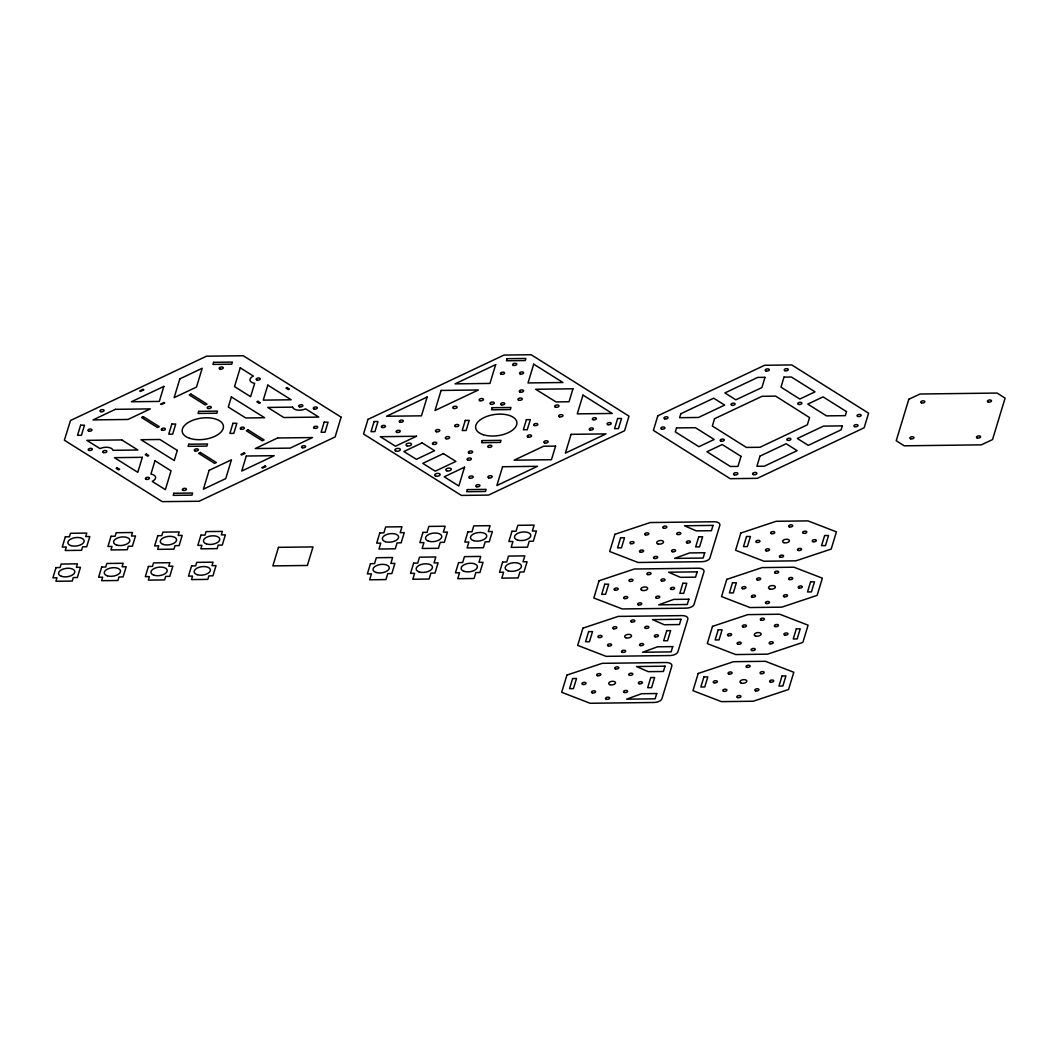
<?xml version="1.0" encoding="UTF-8"?>
<svg xmlns="http://www.w3.org/2000/svg" width="1058" height="1058" viewBox="0 0 1058 1058"><rect width="100%" height="100%" fill="white"/><g stroke="black" fill="none" stroke-linecap="round" stroke-linejoin="round"><path stroke-width="1.5" d="M842.287 425.871L841.11 429.839L808.299 445.365L797.335 438.475L823.521 426.109L842.287 425.871M846.506 411.615L845.316 415.649L826.496 415.873L807.783 404.103L823.058 396.882L846.506 411.615M714.534 418.73L712.338 426.017L746.419 447.441L760.014 447.269L807.36 424.8L809.542 417.593L775.607 396.102L761.972 396.314L714.534 418.73M80.62 425.21L77.538 435.314L81.44 435.261L84.508 425.157L80.62 425.21M56.008 567.604L52.9 577.827L56.973 577.774L55.915 581.265L72.222 581.067L73.28 577.575L77.353 577.523L80.461 567.3L76.388 567.339L77.446 563.848L61.139 564.046L60.081 567.551L56.008 567.604M65.345 536.842L62.237 547.065L66.31 547.012L65.252 550.504L81.559 550.305L82.617 546.814L86.69 546.761L89.798 536.538L85.724 536.591L86.782 533.087L70.476 533.285L69.418 536.79L65.345 536.842M101.713 567.035L98.606 577.258L102.679 577.205L101.621 580.697L117.927 580.498L118.985 577.007L123.059 576.954L126.167 566.731L122.093 566.771L123.151 563.279L106.845 563.478L105.787 566.982L101.713 567.035M111.05 536.274L107.942 546.497L112.016 546.444L110.958 549.948L127.264 549.737L128.322 546.245L132.395 546.192L135.503 535.97L131.43 536.022L132.488 532.518L116.182 532.716L115.124 536.221L111.05 536.274M142.341 457.321L137.778 472.331L114.423 457.664L142.341 457.321M163.858 386.408L159.308 401.418L131.39 401.776L163.858 386.408M154.984 460.759L150.924 474.129L152.63 474.526A8.319 4.285 -7.6 0 1 152.233 481.39L165.365 489.642L171.065 470.85L154.984 460.759M179.847 378.857L174.147 397.636L196.497 387.069L202.197 368.277L179.847 378.857M171.819 424.073L168.751 434.177L172.652 434.137L175.721 424.02L171.819 424.073M177.294 450.417L174.226 460.521L140.978 439.731L159.89 439.493L177.294 450.417M148.411 566.453L145.303 576.676L149.39 576.623L148.318 580.128L164.625 579.916L165.683 576.425L169.769 576.372L172.864 566.149L168.791 566.202L169.849 562.697L153.555 562.909L152.484 566.4L148.411 566.453M157.748 535.692L154.64 545.915L158.726 545.862L157.655 549.366L173.962 549.155L175.02 545.663L179.093 545.611L182.201 535.388L178.128 535.441L179.186 531.936L162.892 532.148L161.821 535.639L157.748 535.692M173.843 493.266L173.208 495.356L192.014 495.131L192.649 493.028L173.843 493.266M188.734 444.228L188.086 446.331L206.892 446.092L207.527 443.99L188.734 444.228M198.706 411.35L198.071 413.453L216.877 413.215L217.512 411.126L198.706 411.35M213.584 362.325L212.949 364.415L231.755 364.177L232.39 362.087L213.584 362.325M209.1 470.374L203.401 489.166L225.751 478.6L231.451 459.807L209.1 470.374M231.371 396.922L228.303 407.039L245.707 417.963L264.619 417.725L231.371 396.922M240.232 367.814L234.532 386.593L250.614 396.684L254.674 383.313L252.968 382.93A8.319 4.285 -7.6 0 1 253.365 376.053L240.232 367.814M232.958 423.319L229.89 433.423L233.792 433.37L236.86 423.266L232.958 423.319M191.591 565.911L188.483 576.134L192.556 576.094L191.498 579.586L207.804 579.387L208.862 575.883L212.936 575.83L216.044 565.607L211.97 565.66L213.028 562.168L196.722 562.367L195.664 565.858L191.591 565.911M200.927 535.15L197.82 545.386L201.893 545.333L200.835 548.824L217.141 548.626L218.199 545.121L222.273 545.082L225.38 534.845L221.307 534.898L222.365 531.407L206.059 531.605L205.001 535.097L200.927 535.15M246.289 456.024L241.74 471.035L274.207 455.681L246.289 456.024M267.819 385.125L263.257 400.136L291.175 399.779L267.819 385.125M278.492 547.343L272.858 565.898L307.375 565.461L312.996 546.907L278.492 547.343M324.158 422.182L321.09 432.286L324.991 432.246L328.059 422.129L324.158 422.182M341.112 417.156L335.122 436.928L199.102 501.254L162.231 501.637L64.379 440.221L70.489 420.515L206.495 356.202L243.274 355.739L341.112 417.156M367.972 419.391L363.542 434.005L461.381 495.422L488.558 495.078L624.564 430.765L628.994 416.151L531.156 354.734L503.978 355.078L367.972 419.391M374.082 421.56L371.014 431.664L374.916 431.624L377.984 421.507L374.082 421.56M370.459 563.689L367.364 573.912L371.437 573.872L369.639 579.784L385.945 579.586L387.744 573.661L391.817 573.608L394.912 563.385L390.838 563.438L392.637 557.513L376.331 557.725L374.532 563.636L370.459 563.689M379.796 532.928L376.701 543.151L380.774 543.111L378.976 549.023L395.282 548.824L397.067 542.899L401.154 542.847L404.249 532.624L400.175 532.677L401.974 526.765L385.667 526.963L383.869 532.875L379.796 532.928M427.154 397.028L421.454 415.82L386.514 416.257L427.154 397.028M441.093 390.442L435.01 410.491L478.414 389.979L441.093 390.442M413.638 563.147L410.53 573.383L414.604 573.33L412.818 579.242L429.112 579.043L430.91 573.132L434.983 573.079L438.091 562.856L434.018 562.896L435.817 556.984L419.51 557.182L417.712 563.107L413.638 563.147M422.975 532.399L419.867 542.622L423.941 542.569L422.155 548.48L438.448 548.282L440.247 542.37L444.32 542.318L447.428 532.095L443.355 532.134L445.154 526.223L428.847 526.421L427.048 532.346L422.975 532.399M465.282 420.423L462.214 430.54L466.115 430.487L469.183 420.383L465.282 420.423M464.528 467.2L458.828 485.992L444.215 476.814L464.528 467.2M495.66 364.64L489.96 383.419L455.033 383.856L495.66 364.64M467.319 489.616L466.671 491.719L485.477 491.481L486.111 489.378L467.319 489.616M482.197 440.578L481.562 442.68L500.368 442.442L501.003 440.353L482.197 440.578M492.168 407.714L491.534 409.803L510.34 409.565L510.974 407.475L492.168 407.714M507.06 358.675L506.425 360.765L525.231 360.54L525.866 358.437L507.06 358.675M458.577 562.591L455.469 572.828L459.542 572.775L457.757 578.686L474.05 578.488L475.849 572.563L479.922 572.523L483.03 562.287L478.957 562.34L480.755 556.429L464.449 556.627L462.65 562.539L458.577 562.591M467.914 531.83L464.806 542.066L468.879 542.013L467.094 547.925L483.387 547.727L485.186 541.802L489.259 541.762L492.367 531.526L488.293 531.579L490.092 525.667L473.786 525.866L471.987 531.79L467.914 531.83M502.576 466.737L496.876 485.516L537.504 466.3L502.576 466.737M533.708 364.164L528.008 382.943L562.935 382.507L533.708 364.164M526.421 419.669L523.353 429.773L527.254 429.733L530.322 419.616L526.421 419.669M502.629 562.049L499.535 572.272L503.608 572.219L501.809 578.144L518.116 577.933L519.914 572.021L523.988 571.968L527.082 561.745L523.009 561.798L524.808 555.873L508.501 556.085L506.716 561.996L502.629 562.049M511.966 531.288L508.872 541.511L512.945 541.458L511.146 547.383L527.453 547.184L529.251 541.26L533.325 541.207L536.419 530.984L532.346 531.037L534.145 525.112L517.838 525.323L516.053 531.235L511.966 531.288M555.582 446.092L551.443 459.714L514.122 460.177L543.587 446.238L555.582 446.092M571.082 434.335L565.382 453.115L606.022 433.899L571.082 434.335M582.984 395.097L577.284 413.876L612.225 413.453L582.984 395.097M617.621 418.532L614.553 428.649L618.454 428.596L621.522 418.479L617.621 418.532M566.916 675.083L561.692 692.302L590.113 703.266L654.016 702.472A6.93 3.571 -7.6 0 0 661.924 698.73L671.83 666.104A6.93 3.571 -7.6 0 0 666.143 662.533L602.24 663.326L566.916 675.083M582.905 628.161L577.681 645.38L606.115 656.344L670.018 655.55A6.93 3.571 -7.6 0 0 677.913 651.807L687.819 619.181A6.93 3.571 -7.6 0 0 682.145 615.611L618.242 616.404L582.905 628.161M599.053 580.763L593.829 597.982L622.263 608.945L686.166 608.152A6.93 3.571 -7.6 0 0 694.061 604.409L703.967 571.77A6.93 3.571 -7.6 0 0 698.28 568.212L634.377 569.006L599.053 580.763M614.91 534.303L609.686 551.522L638.106 562.486L702.009 561.692A6.93 3.571 -7.6 0 0 709.918 557.963L719.824 525.323A6.93 3.571 -7.6 0 0 714.137 521.753L650.234 522.546L614.91 534.303M572.629 678.548L569.561 688.665L573.462 688.613L576.531 678.509L572.629 678.548M588.632 631.626L585.563 641.743L589.451 641.69L592.52 631.573L588.632 631.626M604.766 584.228L601.698 594.332L605.599 594.292L608.667 584.175L604.766 584.228M620.623 537.781L617.555 547.885L621.456 547.832L624.524 537.729L620.623 537.781M657.825 415.794L653.394 430.394L730.179 478.679L757.356 478.335L864.148 427.776L868.578 413.175L791.781 364.944L764.603 365.274L657.825 415.794M676.525 427.935L675.321 431.876L698.902 446.701L714.176 439.48L695.423 427.696L676.525 427.935M680.823 413.731L679.62 417.698L698.478 417.474L724.664 405.095L713.7 398.205L680.823 413.731M650.749 677.583L647.681 687.687L651.583 687.647L654.651 677.53L650.749 677.583M666.738 630.661L663.67 640.764L667.572 640.712L670.64 630.608L666.738 630.661M682.886 583.262L679.818 593.366L683.719 593.313L686.787 583.209L682.886 583.262M698.743 536.803L695.675 546.92L699.576 546.867L702.644 536.75L698.743 536.803M656.727 693.532L655.127 698.822L626.574 699.179L641.584 693.717L656.727 693.532M665.032 666.183L663.432 671.473L648.276 671.658L636.48 666.54L665.032 666.183M672.729 646.61L671.129 651.887L642.576 652.244L657.573 646.795L672.729 646.61M681.035 619.261L679.421 624.551L664.279 624.736L652.482 619.618L681.035 619.261M688.877 599.212L687.264 604.488L658.711 604.845L673.721 599.397L688.877 599.212M697.169 571.862L695.569 577.152L680.413 577.337L668.616 572.219L697.169 571.862M704.734 552.752L703.12 558.042L674.568 558.399L689.578 552.937L704.734 552.752M713.026 525.403L711.426 530.693L696.27 530.878L684.473 525.76L713.026 525.403M741.023 456.355L737.968 466.419L730.364 466.485L706.929 451.753L722.204 444.532L741.023 456.355M765 377.336L761.892 387.572L735.839 399.818L724.875 392.928L757.713 377.415L765 377.336M784.004 377.111L780.976 387.135L799.782 399.051L815.03 391.844L791.437 377.032L784.004 377.111M698.201 673.457L692.977 690.676L721.411 701.639L753.243 701.242L788.567 689.485L793.804 672.266L765.37 661.303L733.525 661.7L698.201 673.457M712.497 626.376L707.273 643.595L735.694 654.558L767.539 654.161L802.863 642.404L808.087 625.185L779.667 614.222L747.821 614.619L712.497 626.376M726.767 579.361L721.543 596.58L749.963 607.543L781.809 607.147L817.133 595.389L822.357 578.171L793.936 567.207L762.091 567.604L726.767 579.361M740.825 533.047L735.601 550.266L764.021 561.229L795.867 560.833L831.191 549.076L836.415 531.857L807.995 520.893L776.149 521.29L740.825 533.047M703.914 676.922L700.846 687.026L704.747 686.986L707.815 676.869L703.914 676.922M718.21 629.841L715.142 639.958L719.043 639.905L722.111 629.801L718.21 629.841M732.48 582.826L729.412 592.93L733.313 592.89L736.381 582.773L732.48 582.826M746.538 536.512L743.47 546.629L747.371 546.576L750.439 536.472L746.538 536.512M782.034 675.956L778.966 686.06L782.854 686.007L785.922 675.903L782.034 675.956M796.317 628.875L793.249 638.979L797.15 638.939L800.218 628.822L796.317 628.875M810.587 581.86L807.519 591.964L811.42 591.911L814.488 581.807L810.587 581.86M824.645 535.546L821.577 545.65L825.478 545.611L828.546 535.493L824.645 535.546M908.809 399.263L896.219 440.736L904.193 445.815L981.321 444.849L992.523 439.586L1005.1 398.139L997.152 393.06L920.037 394.012L908.809 399.263M572.96 388.802L569.032 401.762L556.005 401.921L535.665 389.265L572.96 388.802M760.014 456.104L756.906 466.274L764.286 466.208L797.137 450.655L786.16 443.752L760.014 456.104M143.015 389.357L139.669 390.944L140.463 391.447L143.822 389.86L143.015 389.357M115.401 409.327L93.051 419.894L127.992 419.471L150.342 408.891L115.401 409.327M163.924 402.476L160.565 404.063L161.371 404.566L164.717 402.979L163.924 402.476M143.293 416.654L141.507 417.5L157.51 427.538L159.295 426.691L143.293 416.654M191.022 394.079L189.223 394.925L205.226 404.963L207.011 404.13L191.022 394.079M117.279 467.834L116.168 468.363L118.575 469.884L119.686 469.355L117.279 467.834M146.335 454.094L145.21 454.623L147.631 456.143L148.742 455.614L146.335 454.094M257.967 401.299L256.856 401.828L259.263 403.349L260.387 402.82L257.967 401.299M287.022 387.559L285.911 388.088L288.318 389.609L289.442 389.079L287.022 387.559M200.372 452.48L198.587 453.327L214.589 463.364L216.374 462.518L200.372 452.48M248.101 429.905L246.302 430.751L262.305 440.802L264.09 439.956L248.101 429.905M244.226 452.89L240.88 454.464L241.687 454.98L245.033 453.393L244.226 452.89M277.606 437.986L255.269 448.552L290.196 448.116L312.546 437.549L277.606 437.986M265.135 465.996L261.776 467.583L262.582 468.099L265.942 466.512L265.135 465.996M416.508 436.253L395.454 446.212L380.311 436.703L416.508 436.253M422.129 442.879L403.891 451.515L416.363 459.331L434.6 450.708L422.129 442.879M443.421 453.604L422.79 463.364L435.248 471.18L455.892 461.42L443.421 453.604M292.616 407.132L267.74 407.436L283.822 417.526L318.762 417.09L305.63 408.851A8.319 4.285 -7.6 0 1 293.079 408.097L292.616 407.132M121.776 439.916L86.849 440.353L99.981 448.592A8.319 4.285 -7.6 0 1 112.518 449.346L112.981 450.324L137.857 450.007L121.776 439.916M88.647 431.082A2.076 1.071 -7.6 0 0 91.98 430.103A2.076 1.071 -7.6 0 0 89.216 429.191A2.076 1.071 -7.6 0 0 88.647 431.082M240.986 429.191A2.076 1.071 -7.6 0 0 244.332 428.212A2.076 1.071 -7.6 0 0 241.555 427.3A2.076 1.071 -7.6 0 0 240.986 429.191M219.905 369.004A2.076 1.071 -7.6 0 0 223.251 368.025A2.076 1.071 -7.6 0 0 220.487 367.113A2.076 1.071 -7.6 0 0 219.905 369.004M314.345 428.278A2.076 1.071 -7.6 0 0 317.691 427.3A2.076 1.071 -7.6 0 0 314.927 426.387A2.076 1.071 -7.6 0 0 314.345 428.278M183.074 490.357A2.076 1.071 -7.6 0 0 186.42 489.378A2.076 1.071 -7.6 0 0 183.656 488.465A2.076 1.071 -7.6 0 0 183.074 490.357M189.726 438.343A20.776 10.699 -7.6 0 0 223.185 428.464A20.776 10.699 -7.6 0 0 195.492 419.365A20.776 10.699 -7.6 0 0 189.726 438.343M195.042 450.92A2.076 1.071 -7.6 0 0 198.388 449.928A2.076 1.071 -7.6 0 0 195.624 449.015A2.076 1.071 -7.6 0 0 195.042 450.92M162.006 430.17A2.076 1.071 -7.6 0 0 165.352 429.191A2.076 1.071 -7.6 0 0 162.575 428.278A2.076 1.071 -7.6 0 0 162.006 430.17M207.937 408.454A2.076 1.071 -7.6 0 0 211.283 407.462A2.076 1.071 -7.6 0 0 208.519 406.55A2.076 1.071 -7.6 0 0 207.937 408.454M70.846 545.597A8.213 4.232 -7.6 0 0 84.071 541.696A8.213 4.232 -7.6 0 0 73.134 538.099A8.213 4.232 -7.6 0 0 70.846 545.597M146.097 479.327A2.076 1.071 -7.6 0 0 149.442 478.335A2.076 1.071 -7.6 0 0 146.678 477.436A2.076 1.071 -7.6 0 0 146.097 479.327M103.499 452.586A2.076 1.071 -7.6 0 0 106.832 451.594A2.076 1.071 -7.6 0 0 104.068 450.682A2.076 1.071 -7.6 0 0 103.499 452.586M256.882 380.047A2.076 1.071 -7.6 0 0 260.228 379.055A2.076 1.071 -7.6 0 0 257.464 378.142A2.076 1.071 -7.6 0 0 256.882 380.047M299.493 406.788A2.076 1.071 -7.6 0 0 302.839 405.796A2.076 1.071 -7.6 0 0 300.075 404.883A2.076 1.071 -7.6 0 0 299.493 406.788M88.965 450.364A2.076 1.071 -7.6 0 0 92.31 449.386A2.076 1.071 -7.6 0 0 89.546 448.473A2.076 1.071 -7.6 0 0 88.965 450.364M100.722 411.655A2.076 1.071 -7.6 0 0 104.068 410.663A2.076 1.071 -7.6 0 0 101.29 409.75A2.076 1.071 -7.6 0 0 100.722 411.655M314.014 408.996A2.076 1.071 -7.6 0 0 317.36 408.018A2.076 1.071 -7.6 0 0 314.596 407.105A2.076 1.071 -7.6 0 0 314.014 408.996M302.271 447.719A2.076 1.071 -7.6 0 0 305.617 446.727A2.076 1.071 -7.6 0 0 302.839 445.815A2.076 1.071 -7.6 0 0 302.271 447.719M382.11 427.445A2.076 1.071 -7.6 0 0 385.456 426.453A2.076 1.071 -7.6 0 0 382.692 425.541A2.076 1.071 -7.6 0 0 382.11 427.445M513.381 365.367A2.076 1.071 -7.6 0 0 516.727 364.375A2.076 1.071 -7.6 0 0 513.95 363.463A2.076 1.071 -7.6 0 0 513.381 365.367M501.413 404.804A2.076 1.071 -7.6 0 0 504.745 403.825A2.076 1.071 -7.6 0 0 501.981 402.913A2.076 1.071 -7.6 0 0 501.413 404.804M455.469 426.533A2.076 1.071 -7.6 0 0 458.815 425.541A2.076 1.071 -7.6 0 0 456.051 424.628A2.076 1.071 -7.6 0 0 455.469 426.533M488.518 447.269A2.076 1.071 -7.6 0 0 491.864 446.278A2.076 1.071 -7.6 0 0 489.087 445.378A2.076 1.071 -7.6 0 0 488.518 447.269M476.55 486.72A2.076 1.071 -7.6 0 0 479.896 485.728A2.076 1.071 -7.6 0 0 477.118 484.815A2.076 1.071 -7.6 0 0 476.55 486.72M534.449 425.541A2.076 1.071 -7.6 0 0 537.795 424.562A2.076 1.071 -7.6 0 0 535.031 423.65A2.076 1.071 -7.6 0 0 534.449 425.541M483.202 434.693A20.776 10.699 -7.6 0 0 516.648 424.827A20.776 10.699 -7.6 0 0 488.955 415.715A20.776 10.699 -7.6 0 0 483.202 434.693M607.808 424.642A2.076 1.071 -7.6 0 0 611.154 423.65A2.076 1.071 -7.6 0 0 608.39 422.737A2.076 1.071 -7.6 0 0 607.808 424.642M518.724 400.202A2.195 1.137 -7.6 0 0 522.255 399.157A2.195 1.137 -7.6 0 0 519.333 398.192A2.195 1.137 -7.6 0 0 518.724 400.202M479.896 400.704A2.195 1.137 -7.6 0 0 483.44 399.646A2.195 1.137 -7.6 0 0 480.504 398.694A2.195 1.137 -7.6 0 0 479.896 400.704M527.982 437.073A2.195 1.137 -7.6 0 0 531.526 436.028A2.195 1.137 -7.6 0 0 528.59 435.063A2.195 1.137 -7.6 0 0 527.982 437.073M395.851 451.131A2.777 1.428 -7.6 0 0 400.308 449.809A2.777 1.428 -7.6 0 0 396.618 448.592A2.777 1.428 -7.6 0 0 395.851 451.131M407.026 445.841A2.777 1.428 -7.6 0 0 411.483 444.532A2.777 1.428 -7.6 0 0 407.793 443.315A2.777 1.428 -7.6 0 0 407.026 445.841M446.82 470.823A2.777 1.428 -7.6 0 0 451.277 469.501A2.777 1.428 -7.6 0 0 447.587 468.284A2.777 1.428 -7.6 0 0 446.82 470.823M435.645 476.1A2.777 1.428 -7.6 0 0 440.102 474.791A2.777 1.428 -7.6 0 0 436.412 473.574A2.777 1.428 -7.6 0 0 435.645 476.1M469.091 453.128A2.195 1.137 -7.6 0 0 472.622 452.083A2.195 1.137 -7.6 0 0 469.699 451.131A2.195 1.137 -7.6 0 0 469.091 453.128M490.74 404.235A2.195 1.137 -7.6 0 0 494.271 403.191A2.195 1.137 -7.6 0 0 491.335 402.238A2.195 1.137 -7.6 0 0 490.74 404.235M446.092 438.726A2.195 1.137 -7.6 0 0 449.637 437.681A2.195 1.137 -7.6 0 0 446.701 436.716A2.195 1.137 -7.6 0 0 446.092 438.726M467.808 460.137A2.195 1.137 -7.6 0 0 471.339 459.093A2.195 1.137 -7.6 0 0 468.416 458.127A2.195 1.137 -7.6 0 0 467.808 460.137M436.24 431.717A2.195 1.137 -7.6 0 0 439.771 430.672A2.195 1.137 -7.6 0 0 436.848 429.707A2.195 1.137 -7.6 0 0 436.24 431.717M559.431 416.799A2.195 1.137 -7.6 0 0 562.975 415.754A2.195 1.137 -7.6 0 0 560.039 414.789A2.195 1.137 -7.6 0 0 559.431 416.799M520.047 392.082A2.195 1.137 -7.6 0 0 523.591 391.037A2.195 1.137 -7.6 0 0 520.655 390.071A2.195 1.137 -7.6 0 0 520.047 392.082M544.592 442.945A2.195 1.137 -7.6 0 0 548.123 441.9A2.195 1.137 -7.6 0 0 545.201 440.935A2.195 1.137 -7.6 0 0 544.592 442.945M453.565 408.414A2.195 1.137 -7.6 0 0 457.096 407.37A2.195 1.137 -7.6 0 0 454.16 406.404A2.195 1.137 -7.6 0 0 453.565 408.414M555.45 407.145A2.195 1.137 -7.6 0 0 558.994 406.1A2.195 1.137 -7.6 0 0 556.058 405.135A2.195 1.137 -7.6 0 0 555.45 407.145M433.185 444.32A2.195 1.137 -7.6 0 0 436.729 443.276A2.195 1.137 -7.6 0 0 433.793 442.323A2.195 1.137 -7.6 0 0 433.185 444.32M396.856 432.352A2.076 1.071 -7.6 0 0 400.202 431.36A2.076 1.071 -7.6 0 0 397.438 430.447A2.076 1.071 -7.6 0 0 396.856 432.352M399.964 422.129A2.076 1.071 -7.6 0 0 403.31 421.137A2.076 1.071 -7.6 0 0 400.546 420.224A2.076 1.071 -7.6 0 0 399.964 422.129M520.232 373.99A2.076 1.071 -7.6 0 0 523.578 372.998A2.076 1.071 -7.6 0 0 520.814 372.085A2.076 1.071 -7.6 0 0 520.232 373.99M501.214 374.228A2.076 1.071 -7.6 0 0 504.56 373.236A2.076 1.071 -7.6 0 0 501.796 372.323A2.076 1.071 -7.6 0 0 501.214 374.228M589.954 429.958A2.076 1.071 -7.6 0 0 593.3 428.966A2.076 1.071 -7.6 0 0 590.536 428.054A2.076 1.071 -7.6 0 0 589.954 429.958M593.062 419.722A2.076 1.071 -7.6 0 0 596.408 418.743A2.076 1.071 -7.6 0 0 593.644 417.831A2.076 1.071 -7.6 0 0 593.062 419.722M469.62 478.123A2.195 1.137 -7.6 0 0 473.164 477.079A2.195 1.137 -7.6 0 0 470.228 476.113A2.195 1.137 -7.6 0 0 469.62 478.123M488.637 477.885A2.195 1.137 -7.6 0 0 492.182 476.841A2.195 1.137 -7.6 0 0 489.246 475.875A2.195 1.137 -7.6 0 0 488.637 477.885M385.31 541.683A8.213 4.232 -7.6 0 0 398.522 537.795A8.213 4.232 -7.6 0 0 387.585 534.197A8.213 4.232 -7.6 0 0 385.31 541.683M61.509 576.359A8.213 4.232 -7.6 0 0 74.734 572.457A8.213 4.232 -7.6 0 0 63.797 568.86A8.213 4.232 -7.6 0 0 61.509 576.359M375.974 572.444A8.213 4.232 -7.6 0 0 389.185 568.556A8.213 4.232 -7.6 0 0 378.248 564.959A8.213 4.232 -7.6 0 0 375.974 572.444M116.565 545.029A8.213 4.232 -7.6 0 0 129.777 541.127A8.213 4.232 -7.6 0 0 118.84 537.53A8.213 4.232 -7.6 0 0 116.565 545.029M107.228 575.79A8.213 4.232 -7.6 0 0 120.44 571.889A8.213 4.232 -7.6 0 0 109.503 568.291A8.213 4.232 -7.6 0 0 107.228 575.79M163.263 544.447A8.213 4.232 -7.6 0 0 176.474 540.559A8.213 4.232 -7.6 0 0 165.537 536.948A8.213 4.232 -7.6 0 0 163.263 544.447M153.926 575.208A8.213 4.232 -7.6 0 0 167.138 571.307A8.213 4.232 -7.6 0 0 156.2 567.71A8.213 4.232 -7.6 0 0 153.926 575.208M206.442 543.918A8.213 4.232 -7.6 0 0 219.654 540.016A8.213 4.232 -7.6 0 0 208.717 536.419A8.213 4.232 -7.6 0 0 206.442 543.918M197.105 574.666A8.213 4.232 -7.6 0 0 210.317 570.778A8.213 4.232 -7.6 0 0 199.38 567.181A8.213 4.232 -7.6 0 0 197.105 574.666M428.49 541.154A8.213 4.232 -7.6 0 0 441.702 537.252A8.213 4.232 -7.6 0 0 430.765 533.655A8.213 4.232 -7.6 0 0 428.49 541.154M419.153 571.915A8.213 4.232 -7.6 0 0 432.365 568.014A8.213 4.232 -7.6 0 0 421.428 564.417A8.213 4.232 -7.6 0 0 419.153 571.915M464.092 571.36A8.213 4.232 -7.6 0 0 477.303 567.458A8.213 4.232 -7.6 0 0 466.366 563.861A8.213 4.232 -7.6 0 0 464.092 571.36M473.429 540.598A8.213 4.232 -7.6 0 0 486.64 536.697A8.213 4.232 -7.6 0 0 475.703 533.1A8.213 4.232 -7.6 0 0 473.429 540.598M508.144 570.804A8.213 4.232 -7.6 0 0 521.356 566.916A8.213 4.232 -7.6 0 0 510.419 563.306A8.213 4.232 -7.6 0 0 508.144 570.804M517.481 540.043A8.213 4.232 -7.6 0 0 530.693 536.155A8.213 4.232 -7.6 0 0 519.756 532.544A8.213 4.232 -7.6 0 0 517.481 540.043M677.504 534.475A2.076 1.071 -7.6 0 0 680.849 533.483A2.076 1.071 -7.6 0 0 678.085 532.571A2.076 1.071 -7.6 0 0 677.504 534.475M672.28 551.694A2.076 1.071 -7.6 0 0 675.626 550.702A2.076 1.071 -7.6 0 0 672.862 549.79A2.076 1.071 -7.6 0 0 672.28 551.694M645.486 534.872A2.076 1.071 -7.6 0 0 648.819 533.88A2.076 1.071 -7.6 0 0 646.054 532.967A2.076 1.071 -7.6 0 0 645.486 534.872M657.917 543.918A3.465 1.785 -7.6 0 0 663.485 542.278A3.465 1.785 -7.6 0 0 658.87 540.757A3.465 1.785 -7.6 0 0 657.917 543.918M663.485 528.127A2.076 1.071 -7.6 0 0 666.831 527.135A2.076 1.071 -7.6 0 0 664.054 526.223A2.076 1.071 -7.6 0 0 663.485 528.127M654.28 558.439A2.076 1.071 -7.6 0 0 657.626 557.447A2.076 1.071 -7.6 0 0 654.849 556.534A2.076 1.071 -7.6 0 0 654.28 558.439M640.249 552.091A2.076 1.071 -7.6 0 0 643.595 551.099A2.076 1.071 -7.6 0 0 640.831 550.186A2.076 1.071 -7.6 0 0 640.249 552.091M687.065 542.926A2.076 1.071 -7.6 0 0 690.411 541.947A2.076 1.071 -7.6 0 0 687.647 541.035A2.076 1.071 -7.6 0 0 687.065 542.926M630.687 543.627A2.076 1.071 -7.6 0 0 634.033 542.648A2.076 1.071 -7.6 0 0 631.269 541.736A2.076 1.071 -7.6 0 0 630.687 543.627M661.647 580.921A2.076 1.071 -7.6 0 0 664.993 579.943A2.076 1.071 -7.6 0 0 662.229 579.03A2.076 1.071 -7.6 0 0 661.647 580.921M642.061 590.377A3.465 1.785 -7.6 0 0 647.641 588.724A3.465 1.785 -7.6 0 0 643.026 587.216A3.465 1.785 -7.6 0 0 642.061 590.377M647.628 574.573A2.076 1.071 -7.6 0 0 650.974 573.595A2.076 1.071 -7.6 0 0 648.197 572.682A2.076 1.071 -7.6 0 0 647.628 574.573M614.83 590.086A2.076 1.071 -7.6 0 0 618.176 589.094A2.076 1.071 -7.6 0 0 615.412 588.182A2.076 1.071 -7.6 0 0 614.83 590.086M638.424 604.885A2.076 1.071 -7.6 0 0 641.77 603.906A2.076 1.071 -7.6 0 0 639.006 602.994A2.076 1.071 -7.6 0 0 638.424 604.885M671.208 589.385A2.076 1.071 -7.6 0 0 674.554 588.393A2.076 1.071 -7.6 0 0 671.79 587.481A2.076 1.071 -7.6 0 0 671.208 589.385M629.629 581.318A2.076 1.071 -7.6 0 0 632.975 580.339A2.076 1.071 -7.6 0 0 630.198 579.427A2.076 1.071 -7.6 0 0 629.629 581.318M624.392 598.537A2.076 1.071 -7.6 0 0 627.738 597.558A2.076 1.071 -7.6 0 0 624.974 596.646A2.076 1.071 -7.6 0 0 624.392 598.537M656.423 598.14A2.076 1.071 -7.6 0 0 659.769 597.162A2.076 1.071 -7.6 0 0 657.005 596.249A2.076 1.071 -7.6 0 0 656.423 598.14M645.512 628.32A2.076 1.071 -7.6 0 0 648.858 627.341A2.076 1.071 -7.6 0 0 646.081 626.429A2.076 1.071 -7.6 0 0 645.512 628.32M625.913 637.776A3.465 1.785 -7.6 0 0 631.494 636.136A3.465 1.785 -7.6 0 0 626.878 634.615A3.465 1.785 -7.6 0 0 625.913 637.776M598.696 637.485A2.076 1.071 -7.6 0 0 602.042 636.493A2.076 1.071 -7.6 0 0 599.264 635.58A2.076 1.071 -7.6 0 0 598.696 637.485M622.276 652.297A2.076 1.071 -7.6 0 0 625.622 651.305A2.076 1.071 -7.6 0 0 622.858 650.392A2.076 1.071 -7.6 0 0 622.276 652.297M655.074 636.784A2.076 1.071 -7.6 0 0 658.42 635.792A2.076 1.071 -7.6 0 0 655.643 634.879A2.076 1.071 -7.6 0 0 655.074 636.784M613.481 628.716A2.076 1.071 -7.6 0 0 616.827 627.738A2.076 1.071 -7.6 0 0 614.063 626.825A2.076 1.071 -7.6 0 0 613.481 628.716M640.275 645.539A2.076 1.071 -7.6 0 0 643.621 644.56A2.076 1.071 -7.6 0 0 640.857 643.648A2.076 1.071 -7.6 0 0 640.275 645.539M608.257 645.935A2.076 1.071 -7.6 0 0 611.603 644.957A2.076 1.071 -7.6 0 0 608.826 644.044A2.076 1.071 -7.6 0 0 608.257 645.935M631.481 621.972A2.076 1.071 -7.6 0 0 634.826 620.993A2.076 1.071 -7.6 0 0 632.062 620.081A2.076 1.071 -7.6 0 0 631.481 621.972M597.479 675.652A2.076 1.071 -7.6 0 0 600.825 674.66A2.076 1.071 -7.6 0 0 598.061 673.748A2.076 1.071 -7.6 0 0 597.479 675.652M592.255 692.871A2.076 1.071 -7.6 0 0 595.601 691.879A2.076 1.071 -7.6 0 0 592.837 690.967A2.076 1.071 -7.6 0 0 592.255 692.871M639.072 683.706A2.076 1.071 -7.6 0 0 642.418 682.727A2.076 1.071 -7.6 0 0 639.654 681.815A2.076 1.071 -7.6 0 0 639.072 683.706M615.478 668.907A2.076 1.071 -7.6 0 0 618.824 667.915A2.076 1.071 -7.6 0 0 616.06 667.003A2.076 1.071 -7.6 0 0 615.478 668.907M582.694 684.407A2.076 1.071 -7.6 0 0 586.039 683.428A2.076 1.071 -7.6 0 0 583.262 682.516A2.076 1.071 -7.6 0 0 582.694 684.407M609.924 684.698A3.465 1.785 -7.6 0 0 615.491 683.058A3.465 1.785 -7.6 0 0 610.876 681.537A3.465 1.785 -7.6 0 0 609.924 684.698M629.51 675.255A2.076 1.071 -7.6 0 0 632.856 674.263A2.076 1.071 -7.6 0 0 630.079 673.351A2.076 1.071 -7.6 0 0 629.51 675.255M606.287 699.219A2.076 1.071 -7.6 0 0 609.633 698.227A2.076 1.071 -7.6 0 0 606.856 697.315A2.076 1.071 -7.6 0 0 606.287 699.219M624.286 692.474A2.076 1.071 -7.6 0 0 627.632 691.482A2.076 1.071 -7.6 0 0 624.855 690.57A2.076 1.071 -7.6 0 0 624.286 692.474M723.553 691.231A2.076 1.071 -7.6 0 0 726.886 690.252A2.076 1.071 -7.6 0 0 724.122 689.34A2.076 1.071 -7.6 0 0 723.553 691.231M746.776 667.267A2.076 1.071 -7.6 0 0 750.122 666.289A2.076 1.071 -7.6 0 0 747.345 665.376A2.076 1.071 -7.6 0 0 746.776 667.267M770.369 682.079A2.076 1.071 -7.6 0 0 773.715 681.087A2.076 1.071 -7.6 0 0 770.938 680.175A2.076 1.071 -7.6 0 0 770.369 682.079M741.208 683.071A3.465 1.785 -7.6 0 0 746.789 681.431A3.465 1.785 -7.6 0 0 742.174 679.91A3.465 1.785 -7.6 0 0 741.208 683.071M713.978 682.78A2.076 1.071 -7.6 0 0 717.324 681.788A2.076 1.071 -7.6 0 0 714.56 680.876A2.076 1.071 -7.6 0 0 713.978 682.78M737.571 697.579A2.076 1.071 -7.6 0 0 740.917 696.6A2.076 1.071 -7.6 0 0 738.153 695.688A2.076 1.071 -7.6 0 0 737.571 697.579M728.777 674.012A2.076 1.071 -7.6 0 0 732.123 673.033A2.076 1.071 -7.6 0 0 729.346 672.121A2.076 1.071 -7.6 0 0 728.777 674.012M760.795 673.615A2.076 1.071 -7.6 0 0 764.14 672.637A2.076 1.071 -7.6 0 0 761.376 671.724A2.076 1.071 -7.6 0 0 760.795 673.615M755.571 690.834A2.076 1.071 -7.6 0 0 758.917 689.856A2.076 1.071 -7.6 0 0 756.153 688.943A2.076 1.071 -7.6 0 0 755.571 690.834M761.059 620.186A2.076 1.071 -7.6 0 0 764.405 619.208A2.076 1.071 -7.6 0 0 761.641 618.295A2.076 1.071 -7.6 0 0 761.059 620.186M784.652 634.998A2.076 1.071 -7.6 0 0 787.998 634.006A2.076 1.071 -7.6 0 0 785.234 633.107A2.076 1.071 -7.6 0 0 784.652 634.998M751.868 650.511A2.076 1.071 -7.6 0 0 755.214 649.519A2.076 1.071 -7.6 0 0 752.436 648.607A2.076 1.071 -7.6 0 0 751.868 650.511M755.505 635.99A3.465 1.785 -7.6 0 0 761.072 634.35A3.465 1.785 -7.6 0 0 756.457 632.829A3.465 1.785 -7.6 0 0 755.505 635.99M728.274 635.699A2.076 1.071 -7.6 0 0 731.62 634.707A2.076 1.071 -7.6 0 0 728.843 633.795A2.076 1.071 -7.6 0 0 728.274 635.699M737.836 644.163A2.076 1.071 -7.6 0 0 741.182 643.171A2.076 1.071 -7.6 0 0 738.418 642.259A2.076 1.071 -7.6 0 0 737.836 644.163M775.091 626.534A2.076 1.071 -7.6 0 0 778.437 625.556A2.076 1.071 -7.6 0 0 775.659 624.643A2.076 1.071 -7.6 0 0 775.091 626.534M769.867 643.753A2.076 1.071 -7.6 0 0 773.213 642.775A2.076 1.071 -7.6 0 0 770.436 641.862A2.076 1.071 -7.6 0 0 769.867 643.753M743.06 626.944A2.076 1.071 -7.6 0 0 746.406 625.952A2.076 1.071 -7.6 0 0 743.642 625.04A2.076 1.071 -7.6 0 0 743.06 626.944M757.33 579.916A2.076 1.071 -7.6 0 0 760.676 578.938A2.076 1.071 -7.6 0 0 757.912 578.025A2.076 1.071 -7.6 0 0 757.33 579.916M789.361 579.519A2.076 1.071 -7.6 0 0 792.707 578.541A2.076 1.071 -7.6 0 0 789.942 577.628A2.076 1.071 -7.6 0 0 789.361 579.519M784.137 596.738A2.076 1.071 -7.6 0 0 787.483 595.76A2.076 1.071 -7.6 0 0 784.705 594.847A2.076 1.071 -7.6 0 0 784.137 596.738M752.106 597.135A2.076 1.071 -7.6 0 0 755.452 596.157A2.076 1.071 -7.6 0 0 752.688 595.244A2.076 1.071 -7.6 0 0 752.106 597.135M775.329 573.171A2.076 1.071 -7.6 0 0 778.675 572.193A2.076 1.071 -7.6 0 0 775.911 571.28A2.076 1.071 -7.6 0 0 775.329 573.171M798.922 587.984A2.076 1.071 -7.6 0 0 802.268 586.992A2.076 1.071 -7.6 0 0 799.504 586.079A2.076 1.071 -7.6 0 0 798.922 587.984M766.137 603.483A2.076 1.071 -7.6 0 0 769.483 602.505A2.076 1.071 -7.6 0 0 766.706 601.592A2.076 1.071 -7.6 0 0 766.137 603.483M742.544 588.684A2.076 1.071 -7.6 0 0 745.89 587.693A2.076 1.071 -7.6 0 0 743.126 586.78A2.076 1.071 -7.6 0 0 742.544 588.684M769.774 588.975A3.465 1.785 -7.6 0 0 775.342 587.322A3.465 1.785 -7.6 0 0 770.727 585.815A3.465 1.785 -7.6 0 0 769.774 588.975M771.388 533.616A2.076 1.071 -7.6 0 0 774.734 532.624A2.076 1.071 -7.6 0 0 771.97 531.711A2.076 1.071 -7.6 0 0 771.388 533.616M798.195 550.438A2.076 1.071 -7.6 0 0 801.541 549.446A2.076 1.071 -7.6 0 0 798.764 548.533A2.076 1.071 -7.6 0 0 798.195 550.438M789.387 526.858A2.076 1.071 -7.6 0 0 792.733 525.879A2.076 1.071 -7.6 0 0 789.969 524.966A2.076 1.071 -7.6 0 0 789.387 526.858M812.98 541.67A2.076 1.071 -7.6 0 0 816.326 540.678A2.076 1.071 -7.6 0 0 813.562 539.778A2.076 1.071 -7.6 0 0 812.98 541.67M766.164 550.834A2.076 1.071 -7.6 0 0 769.51 549.843A2.076 1.071 -7.6 0 0 766.746 548.93A2.076 1.071 -7.6 0 0 766.164 550.834M803.419 533.206A2.076 1.071 -7.6 0 0 806.765 532.227A2.076 1.071 -7.6 0 0 803.987 531.314A2.076 1.071 -7.6 0 0 803.419 533.206M780.196 557.182A2.076 1.071 -7.6 0 0 783.542 556.191A2.076 1.071 -7.6 0 0 780.764 555.278A2.076 1.071 -7.6 0 0 780.196 557.182M756.602 542.37A2.076 1.071 -7.6 0 0 759.948 541.379A2.076 1.071 -7.6 0 0 757.171 540.479A2.076 1.071 -7.6 0 0 756.602 542.37M783.833 542.661A3.465 1.785 -7.6 0 0 789.4 541.022A3.465 1.785 -7.6 0 0 784.785 539.501A3.465 1.785 -7.6 0 0 783.833 542.661M857.774 416.429A2.076 1.071 -7.6 0 0 861.119 415.45A2.076 1.071 -7.6 0 0 858.355 414.538A2.076 1.071 -7.6 0 0 857.774 416.429M661.581 429.059A2.076 1.071 -7.6 0 0 664.927 428.08A2.076 1.071 -7.6 0 0 662.149 427.168A2.076 1.071 -7.6 0 0 661.581 429.059M664.675 418.836A2.076 1.071 -7.6 0 0 668.021 417.844A2.076 1.071 -7.6 0 0 665.257 416.931A2.076 1.071 -7.6 0 0 664.675 418.836M784.957 370.697A2.076 1.071 -7.6 0 0 788.303 369.705A2.076 1.071 -7.6 0 0 785.525 368.806A2.076 1.071 -7.6 0 0 784.957 370.697M765.926 370.935A2.076 1.071 -7.6 0 0 769.272 369.943A2.076 1.071 -7.6 0 0 766.508 369.03A2.076 1.071 -7.6 0 0 765.926 370.935M854.679 426.665A2.076 1.071 -7.6 0 0 858.025 425.673A2.076 1.071 -7.6 0 0 855.248 424.761A2.076 1.071 -7.6 0 0 854.679 426.665M734.331 474.83A2.195 1.137 -7.6 0 0 737.876 473.786A2.195 1.137 -7.6 0 0 734.94 472.82A2.195 1.137 -7.6 0 0 734.331 474.83M753.362 474.592A2.195 1.137 -7.6 0 0 756.893 473.548A2.195 1.137 -7.6 0 0 753.97 472.595A2.195 1.137 -7.6 0 0 753.362 474.592M731.726 405.201A2.076 1.071 -7.6 0 0 735.072 404.209A2.076 1.071 -7.6 0 0 732.308 403.296A2.076 1.071 -7.6 0 0 731.726 405.201M798.539 404.381A2.076 1.071 -7.6 0 0 801.885 403.389A2.076 1.071 -7.6 0 0 799.121 402.476A2.076 1.071 -7.6 0 0 798.539 404.381M787.562 440.3A2.076 1.071 -7.6 0 0 790.895 439.308A2.076 1.071 -7.6 0 0 788.131 438.396A2.076 1.071 -7.6 0 0 787.562 440.3M720.908 441.133A2.076 1.071 -7.6 0 0 724.254 440.141A2.076 1.071 -7.6 0 0 721.49 439.229A2.076 1.071 -7.6 0 0 720.908 441.133M910.594 438.766A2.076 1.071 -7.6 0 0 913.94 437.787A2.076 1.071 -7.6 0 0 911.163 436.875A2.076 1.071 -7.6 0 0 910.594 438.766M977.235 437.946A2.076 1.071 -7.6 0 0 980.581 436.954A2.076 1.071 -7.6 0 0 977.817 436.041A2.076 1.071 -7.6 0 0 977.235 437.946M988.132 402.014A2.076 1.071 -7.6 0 0 991.478 401.035A2.076 1.071 -7.6 0 0 988.714 400.122A2.076 1.071 -7.6 0 0 988.132 402.014M921.492 402.847A2.076 1.071 -7.6 0 0 924.837 401.855A2.076 1.071 -7.6 0 0 922.073 400.956A2.076 1.071 -7.6 0 0 921.492 402.847"/></g></svg>
